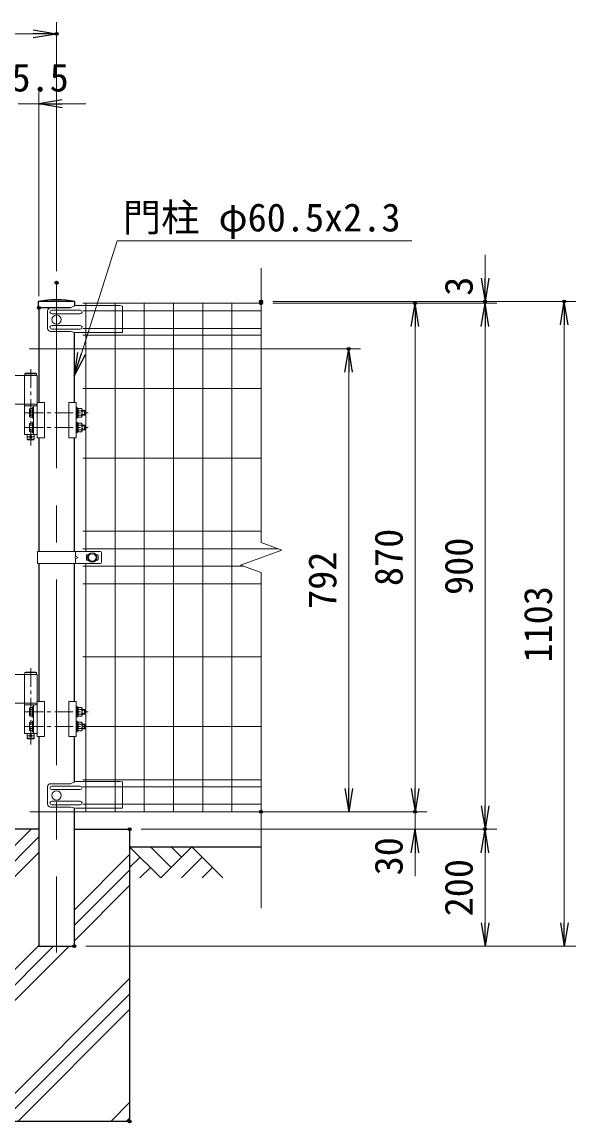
# Model space of a CAD drawing. Units: millimetres, scale not verified. Extents: x -4200 to 4200, y -2970 to 2970.
# Drawn here: x -1668 to -720, y -725 to 1159 of the extents above; entities that cross this region are included whole.
import ezdxf
from ezdxf.enums import TextEntityAlignment as Align

# ---------------------------------------------------------------- set-up
doc = ezdxf.new("R2010")
doc.units = ezdxf.units.MM
doc.header["$LTSCALE"] = 10
doc.header["$PDMODE"] = 32
doc.header["$PDSIZE"] = 5
doc.linetypes.add('USER1', pattern=[50.8, 31.75, -6.35, 6.35, -6.35])
for name, color, linetype, lineweight in [('0-0_D-STR-TXT', 7, 'Continuous', 13), ('0-1_D-DCR-HCH', 7, 'Continuous', 13), ('0-2_D-BMK', 2, 'USER1', 13), ('0-3_D-STR1', 1, 'Continuous', 25), ('0-4_D-STR4', 7, 'Continuous', 25), ('0-5_D-BGD', 7, 'Continuous', 25), ('0-6_D-STR3', 3, 'Continuous', 13), ('0-7_D-STR-DIM', 7, 'Continuous', 13), ('0-9_Defpoints', 6, 'Continuous', 25), ('0-E_D-STR2', 7, 'Continuous', 13)]:
    doc.layers.add(name, color=color, linetype=linetype, lineweight=lineweight)
doc.layers.add('0-8_0', color=7, linetype='Continuous')
doc.styles.add('ＭＳ ゴシック', font='')
doc.styles.get('ＭＳ ゴシック').set_extended_font_data('MS Gothic')

# ---------------------------------------------------------------- blocks, each defined once
blk = doc.blocks.new('_Open')
at = {"layer": '0-8_0'}
blk.add_line((-10, 1.667), (0, 0), dxfattribs=at)
blk.add_lwpolyline([(-10, -1.667), (0, 0), (-10, 0)], dxfattribs=at)
blk = doc.blocks.new('U7')
at = {"layer": '0-2_D-BMK'}
for p, q in [((9504.5, 7870.3), (9504.5, 6565.6)), ((9406.5, 7125), (10488.5, 7125)), ((9406.5, 6875), (10488.5, 6875)), ((9554.5, 6715), (9454.5, 6715)), ((9504.5, 2755.3), (9504.5, 1450.6)), ((9406.5, 2010), (10488.5, 2010)), ((9406.5, 1760), (10488.5, 1760)), ((9554.5, 1600), (9454.5, 1600))]:
    blk.add_line(p, q, dxfattribs=at)
at = {"layer": '0-6_D-STR3'}
for p, q in [((9396, 7765), (8857.4, 7765)), ((9396, 7275), (9396, 7765)), ((9613, 7765), (9396, 7765)), ((9414.5, 7805), (9404.5, 7795)), ((9604.5, 7795), (9404.5, 7795)), ((9404.5, 7765), (9404.5, 7795)), ((9604.5, 7765), (9404.5, 7765)), ((9594.5, 7805), (9414.5, 7805)), ((9594.5, 7805), (9604.5, 7795)), ((9604.5, 7765), (9604.5, 7795)), ((9613, 7765), (9613, 6700)), ((9396, 7275), (8857.4, 7275)), ((9613, 7275), (9396, 7275)), ((9613, 7275), (9396, 7275)), ((9396, 6755), (9396, 7245)), ((9396, 7245), (9613, 7245)), ((9399.5, 7245), (9399.5, 7275)), ((9399.5, 7275), (9609.5, 7275)), ((9609.5, 7245), (9399.5, 7245)), ((9482, 7181.3), (9482, 7068.7)), ((9492.8, 7200), (9537, 7200)), ((9492.8, 7162.6), (9537, 7162.6)), ((9537, 7035), (9537, 7215)), ((9537, 7200), (9537, 7050)), ((9553, 6755), (9553, 7245)), ((9609.5, 7245), (9609.5, 7275)), ((9613, 7300), (9738, 7300)), ((9738, 7300), (9738, 6700)), ((10157.2, 7300), (10157.2, 6700)), ((10282.2, 7300), (10157.2, 7300)), ((10282.2, 7300), (10282.2, 6700)), ((10282.2, 7215), (10298.2, 7215)), ((10282.2, 7035), (10282.2, 7215)), ((10298.2, 7215), (10298.2, 7035)), ((10298.2, 7202), (10298.2, 7048)), ((10318.2, 7200), (10376.2, 7200)), ((10318.2, 7200), (10318.2, 7050)), ((10318.2, 7162.5), (10376.2, 7162.5)), ((10383.2, 7182.8), (10383.2, 7067.3)), ((10383.2, 7165), (10427, 7165)), ((10427, 7165), (10437, 7155)), ((9492.8, 7087.4), (9537, 7087.4)), ((9492.8, 7050), (9537, 7050)), ((9537, 7035), (9553, 7035)), ((10282.2, 7035), (10298.2, 7035)), ((10298.2, 7135.7), (10318.2, 7124.1)), ((10298.2, 7128.8), (10318.2, 7117.2)), ((10298.2, 7048), (10318.2, 7048)), ((10318.2, 7087.5), (10376.2, 7087.5)), ((10318.2, 7050), (10376.2, 7050)), ((10383.2, 7095), (10437, 7095)), ((10383.2, 7085), (10427, 7085)), ((9482, 6931.3), (9482, 6818.7)), ((9492.8, 6950), (9537, 6950)), ((9492.8, 6912.6), (9537, 6912.6)), ((9492.8, 6837.4), (9537, 6837.4)), ((9492.8, 6800), (9537, 6800)), ((9537, 6785), (9537, 6965)), ((9537, 6950), (9537, 6800)), ((9537, 6785), (9553, 6785)), ((10282.2, 6965), (10298.2, 6965)), ((10282.2, 6785), (10282.2, 6965)), ((10282.2, 6785), (10298.2, 6785)), ((10298.2, 6965), (10298.2, 6785)), ((10298.2, 6952), (10298.2, 6798)), ((10298.2, 6885.7), (10318.2, 6874.1)), ((10298.2, 6878.8), (10318.2, 6867.2)), ((10298.2, 6798), (10318.2, 6798)), ((10318.2, 6950), (10376.2, 6950)), ((10318.2, 6950), (10318.2, 6800)), ((10318.2, 6912.5), (10376.2, 6912.5)), ((10318.2, 6837.5), (10376.2, 6837.5)), ((10318.2, 6800), (10376.2, 6800)), ((10383.2, 6932.8), (10383.2, 6817.3)), ((10383.2, 6915), (10427, 6915)), ((10383.2, 6845), (10437, 6845)), ((10383.2, 6835), (10427, 6835)), ((10427, 6915), (10437, 6905)), ((9613, 6755), (9396, 6755)), ((9444.5, 6755), (9444.5, 6675)), ((9444.5, 6675), (9454.5, 6665)), ((9444.5, 6675), (9564.5, 6675)), ((9454.5, 6665), (9554.5, 6665)), ((9554.5, 6665), (9564.5, 6675)), ((9564.5, 6755), (9564.5, 6675)), ((9613, 6700), (9738, 6700)), ((10282.2, 6700), (10157.2, 6700)), ((9396, 2650), (8857.4, 2650)), ((9396, 2160), (9396, 2650)), ((9613, 2650), (9396, 2650)), ((9414.5, 2690), (9404.5, 2680)), ((9604.5, 2680), (9404.5, 2680)), ((9404.5, 2650), (9404.5, 2680)), ((9604.5, 2650), (9404.5, 2650)), ((9594.5, 2690), (9414.5, 2690)), ((9594.5, 2690), (9604.5, 2680)), ((9604.5, 2650), (9604.5, 2680)), ((9613, 2650), (9613, 1585)), ((9396, 2160), (8857.4, 2160)), ((9613, 2160), (9396, 2160)), ((9613, 2160), (9396, 2160)), ((9396, 1640), (9396, 2130)), ((9396, 2130), (9613, 2130)), ((9399.5, 2130), (9399.5, 2160)), ((9399.5, 2160), (9609.5, 2160)), ((9609.5, 2130), (9399.5, 2130)), ((9492.8, 2085), (9537, 2085)), ((9537, 1920), (9537, 2100)), ((9537, 2085), (9537, 1935)), ((9553, 1640), (9553, 2130)), ((9609.5, 2130), (9609.5, 2160)), ((9613, 2185), (9738, 2185)), ((9738, 2185), (9738, 1585)), ((10157.2, 2185), (10157.2, 1585)), ((10282.2, 2185), (10157.2, 2185)), ((10282.2, 2185), (10282.2, 1585)), ((10282.2, 2100), (10298.2, 2100)), ((10282.2, 1920), (10282.2, 2100)), ((10298.2, 2100), (10298.2, 1920)), ((10298.2, 2087), (10298.2, 1933)), ((10318.2, 2085), (10376.2, 2085)), ((10318.2, 2085), (10318.2, 1935)), ((9482, 2066.3), (9482, 1953.7)), ((9492.8, 2047.6), (9537, 2047.6)), ((9492.8, 1972.4), (9537, 1972.4)), ((9492.8, 1935), (9537, 1935)), ((9537, 1920), (9553, 1920)), ((10282.2, 1920), (10298.2, 1920)), ((10298.2, 2020.7), (10318.2, 2009.1)), ((10298.2, 2013.8), (10318.2, 2002.2)), ((10298.2, 1933), (10318.2, 1933)), ((10318.2, 2047.5), (10376.2, 2047.5)), ((10318.2, 1972.5), (10376.2, 1972.5)), ((10318.2, 1935), (10376.2, 1935)), ((10383.2, 2067.8), (10383.2, 1952.3)), ((10383.2, 2050), (10427, 2050)), ((10383.2, 1980), (10437, 1980)), ((10383.2, 1970), (10427, 1970)), ((10427, 2050), (10437, 2040)), ((9482, 1816.3), (9482, 1703.7)), ((9492.8, 1835), (9537, 1835)), ((9492.8, 1797.6), (9537, 1797.6)), ((9492.8, 1722.4), (9537, 1722.4)), ((9537, 1670), (9537, 1850)), ((9537, 1835), (9537, 1685)), ((10282.2, 1850), (10298.2, 1850)), ((10282.2, 1670), (10282.2, 1850)), ((10298.2, 1850), (10298.2, 1670)), ((10298.2, 1837), (10298.2, 1683)), ((10298.2, 1770.7), (10318.2, 1759.1)), ((10298.2, 1763.8), (10318.2, 1752.2)), ((10318.2, 1835), (10376.2, 1835)), ((10318.2, 1835), (10318.2, 1685)), ((10318.2, 1797.5), (10376.2, 1797.5)), ((10318.2, 1722.5), (10376.2, 1722.5)), ((10383.2, 1817.8), (10383.2, 1702.3)), ((10383.2, 1800), (10427, 1800)), ((10383.2, 1730), (10437, 1730)), ((10383.2, 1720), (10427, 1720)), ((10427, 1800), (10437, 1790)), ((9613, 1640), (9396, 1640)), ((9444.5, 1640), (9444.5, 1560)), ((9444.5, 1560), (9454.5, 1550)), ((9444.5, 1560), (9564.5, 1560)), ((9454.5, 1550), (9554.5, 1550)), ((9492.8, 1685), (9537, 1685)), ((9537, 1670), (9553, 1670)), ((9554.5, 1550), (9564.5, 1560)), ((9564.5, 1640), (9564.5, 1560)), ((9613, 1585), (9738, 1585)), ((10282.2, 1585), (10157.2, 1585)), ((10282.2, 1670), (10298.2, 1670)), ((10298.2, 1683), (10318.2, 1683)), ((10318.2, 1685), (10376.2, 1685))]:
    blk.add_line(p, q, dxfattribs=at)
for points in [[(9537, 7215), (9553, 7215), (9553, 7035)], [(10298.2, 7202), (10318.2, 7202), (10318.2, 7048)], [(10427, 7165), (10427, 7085), (10437, 7095)], [(10383.2, 7155), (10437, 7155), (10437, 7095)], [(9537, 6965), (9553, 6965), (9553, 6785)], [(10298.2, 6952), (10318.2, 6952), (10318.2, 6798)], [(10383.2, 6905), (10437, 6905), (10437, 6845)], [(10427, 6915), (10427, 6835), (10437, 6845)], [(9537, 2100), (9553, 2100), (9553, 1920)], [(10298.2, 2087), (10318.2, 2087), (10318.2, 1933)], [(10383.2, 2040), (10437, 2040), (10437, 1980)], [(10427, 2050), (10427, 1970), (10437, 1980)], [(9537, 1850), (9553, 1850), (9553, 1670)], [(10298.2, 1837), (10318.2, 1837), (10318.2, 1683)], [(10383.2, 1790), (10437, 1790), (10437, 1730)], [(10427, 1800), (10427, 1720), (10437, 1730)]]:
    blk.add_lwpolyline(points, dxfattribs=at)
for centre in [(9504.5, 6715), (9504.5, 1600)]:
    blk.add_circle(centre, 20, dxfattribs=at)
for centre, radius, start, end in [((9503.6, 7181.3), 21.6, 120, 240), ((9552.8, 7125), 70.8, 147.93138, 212.06862), ((10354.8, 7181.2), 28.5, 318.83491, 41.16509), ((10279.3, 7125), 104, 338.85295, 21.14705), ((9503.6, 7068.7), 21.6, 120, 240), ((10354.8, 7068.7), 28.5, 318.86505, 41.13495), ((9503.6, 6931.3), 21.6, 120, 240), ((9552.8, 6875), 70.8, 147.93138, 212.06862), ((9503.6, 6818.7), 21.6, 120, 240), ((10354.8, 6931.2), 28.5, 318.83491, 41.16509), ((10279.3, 6875), 104, 338.85295, 21.14705), ((10354.8, 6818.7), 28.5, 318.86505, 41.13495), ((9503.6, 2066.3), 21.6, 120, 240), ((10354.8, 2066.2), 28.5, 318.83491, 41.16509), ((9552.8, 2010), 70.8, 147.93138, 212.06862), ((9503.6, 1953.7), 21.6, 120, 240), ((10279.3, 2010), 104, 338.85295, 21.14705), ((10354.8, 1953.7), 28.5, 318.86505, 41.13495), ((9503.6, 1816.3), 21.6, 120, 240), ((9552.8, 1760), 70.8, 147.93138, 212.06862), ((9503.6, 1703.7), 21.6, 120, 240), ((10354.8, 1816.2), 28.5, 318.83491, 41.16509), ((10279.3, 1760), 104, 338.85295, 21.14705), ((10354.8, 1703.7), 28.5, 318.86505, 41.13495)]:
    blk.add_arc(centre, radius, start, end, dxfattribs=at)

msp = doc.modelspace()

# ---------------------------------------------------------------- linework, layer by layer
at = {"layer": '0-0_D-STR-TXT'}
msp.add_lwpolyline([(-1000.81, 784.34), (-1505.42, 784.34), (-1566.57, 591.62)], dxfattribs=at)
at = {"layer": '0-1_D-DCR-HCH'}
for p, q in [((-1733.92, -303.55), (-1652.68, -222.32)), ((-1733.92, -330.07), (-1639.17, -235.32)), ((-1733.92, -356.59), (-1639.17, -261.84)), ((-1430.71, -305.53), (-1483.92, -252.32)), ((-1412.97, -287.79), (-1448.44, -252.32)), ((-1377.49, -252.32), (-1430.71, -305.53)), ((-1395.14, -270.15), (-1412.97, -252.32)), ((-1377.49, -252.32), (-1324.28, -305.53)), ((-1578.67, -360.44), (-1483.92, -265.69)), ((-1466.18, -270.05), (-1483.92, -287.71)), ((-1359.76, -270.05), (-1395.39, -305.53)), ((-1578.67, -386.95), (-1483.92, -292.2)), ((-1448.44, -287.79), (-1466.26, -305.53)), ((-1342.02, -287.79), (-1359.84, -305.53)), ((-1578.67, -413.47), (-1483.92, -318.72)), ((-1733.92, -515.69), (-1639.17, -420.94)), ((-1733.92, -568.72), (-1587.51, -422.32)), ((-1733.92, -542.2), (-1614.03, -422.32)), ((-1728.41, -722.32), (-1483.92, -477.82)), ((-1701.9, -722.32), (-1483.92, -504.34)), ((-1675.38, -722.32), (-1483.92, -530.85)), ((-1516.28, -722.32), (-1483.92, -689.95)), ((-1489.76, -722.32), (-1483.92, -716.47))]:
    msp.add_line(p, q, dxfattribs=at)
at = {"layer": '0-2_D-BMK'}
msp.add_line((-1608.92, 712.92), (-1608.92, -432.89), dxfattribs=at)
at = {"layer": '0-3_D-STR1'}
for p, q in [((-1577.47, 680.68), (-1640.37, 680.68)), ((-1640.37, 680.68), (-1640.37, 669.68)), ((-1577.47, 680.68), (-1640.37, 680.68)), ((-1640.37, 680.68), (-1640.37, 669.68)), ((-1577.47, 673.35), (-1577.47, 680.68)), ((-1577.47, 673.35), (-1577.47, 680.68)), ((-1584.93, 669.68), (-1640.37, 669.68)), ((-1584.93, 669.68), (-1640.37, 669.68)), ((-1639.17, 669.68), (-1639.17, 507.68)), ((-1578.67, 628.3), (-1578.67, 507.68)), ((-1639.17, 447.68), (-1639.17, 253.18)), ((-1578.67, 447.69), (-1578.67, 253.18)), ((-1639.17, 232.18), (-1639.17, -3.82)), ((-1578.67, 232.18), (-1578.67, -3.82)), ((-1639.17, -63.82), (-1639.17, -422.32)), ((-1578.67, -63.81), (-1578.67, -141.24)), ((-1578.67, -185.7), (-1578.67, -422.32)), ((-1639.17, -422.32), (-1578.67, -422.32))]:
    msp.add_line(p, q, dxfattribs=at)
msp.add_arc((-1608.92, 521.25), 162.5, 78.84081, 101.15919, dxfattribs=at)
msp.add_arc((-1608.92, 521.25), 162.5, 78.84081, 101.15919, dxfattribs=at)
at = {"layer": '0-4_D-STR4'}
for p, q in [((-1639.17, -222.32), (-1733.92, -222.32)), ((-1578.67, -222.32), (-1483.92, -222.32)), ((-1483.92, -222.32), (-1483.92, -722.32)), ((-1483.92, -722.32), (-1733.92, -722.32))]:
    msp.add_line(p, q, dxfattribs=at)
at = {"layer": '0-5_D-BGD'}
msp.add_line((-1483.92, -252.32), (-1258.92, -252.32), dxfattribs=at)
at = {"layer": '0-6_D-STR3'}
for p, q in [((-1624.4, 664.68), (-1624.4, 634.68)), ((-1584.93, 669.68), (-1619.4, 669.68)), ((-1568.33, 665.68), (-1617.33, 665.68)), ((-1568.33, 659.68), (-1617.33, 659.68)), ((-1576.79, 673.68), (-1584.93, 669.68)), ((-1500.92, 673.68), (-1576.79, 673.68)), ((-1500.92, 673.68), (-1495.92, 672.68)), ((-1495.92, 672.68), (-1495.92, 628.87)), ((-1584.93, 629.68), (-1619.4, 629.68)), ((-1568.33, 639.68), (-1617.33, 639.68)), ((-1568.33, 633.68), (-1617.33, 633.68)), ((-1584.93, 629.68), (-1576.71, 627.87)), ((-1576.71, 627.87), (-1496.92, 627.87)), ((-1641.47, 253.18), (-1533.92, 253.18)), ((-1641.47, 253.18), (-1641.47, 232.18)), ((-1576.76, 253.18), (-1576.76, 245.18)), ((-1557.92, 246.18), (-1557.92, 239.18)), ((-1556.92, 247.18), (-1554.53, 247.18)), ((-1541.3, 247.18), (-1538.92, 247.18)), ((-1537.92, 246.18), (-1537.92, 239.18)), ((-1531.92, 251.18), (-1531.92, 234.18)), ((-1641.47, 232.18), (-1533.92, 232.18)), ((-1576.76, 240.18), (-1576.76, 232.18)), ((-1556.92, 238.18), (-1554.53, 238.18)), ((-1541.3, 238.18), (-1538.92, 238.18)), ((-1624.4, -149.32), (-1624.4, -179.32)), ((-1584.93, -144.32), (-1619.4, -144.32)), ((-1568.33, -148.32), (-1617.33, -148.32)), ((-1576.79, -140.32), (-1584.93, -144.32)), ((-1500.92, -140.32), (-1576.79, -140.32)), ((-1500.92, -140.32), (-1495.92, -141.32)), ((-1495.92, -141.32), (-1495.92, -185.13)), ((-1568.33, -154.32), (-1617.33, -154.32)), ((-1584.93, -184.32), (-1619.4, -184.32)), ((-1568.33, -174.32), (-1617.33, -174.32)), ((-1568.33, -180.32), (-1617.33, -180.32)), ((-1584.93, -184.32), (-1576.71, -186.13)), ((-1576.71, -186.13), (-1496.92, -186.13))]:
    msp.add_line(p, q, dxfattribs=at)
msp.add_lwpolyline([(-1572.18, 242.68), (-1576.76, 245.18), (-1577.74, 242.68), (-1576.76, 240.18)], close=True, dxfattribs=at)
for centre, radius in [((-1608.92, 649.68), 8), ((-1547.92, 242.68), 8), ((-1547.92, 242.68), 6.5), ((-1608.92, -164.32), 8)]:
    msp.add_circle(centre, radius, dxfattribs=at)
for centre, radius, start, end in [((-1619.4, 664.68), 5, 90, 180), ((-1617.33, 662.68), 3, 90, 270), ((-1568.33, 662.68), 3, 270, 90), ((-1619.4, 634.68), 5, 180, 270), ((-1617.33, 636.68), 3, 90, 270), ((-1568.33, 636.68), 3, 270, 90), ((-1496.92, 628.87), 1, 270, 0), ((-1556.92, 246.18), 1, 90, 180), ((-1538.92, 246.18), 1, 0, 90), ((-1533.92, 251.18), 2, 0, 90), ((-1556.92, 239.18), 1, 180, 270), ((-1538.92, 239.18), 1, 270, 0), ((-1533.92, 234.18), 2, 270, 0), ((-1619.4, -149.32), 5, 90, 180), ((-1617.33, -151.32), 3, 90, 270), ((-1568.33, -151.32), 3, 270, 90), ((-1619.4, -179.32), 5, 180, 270), ((-1617.33, -177.32), 3, 90, 270), ((-1568.33, -177.32), 3, 270, 90), ((-1496.92, -185.13), 1, 270, 0)]:
    msp.add_arc(centre, radius, start, end, dxfattribs=at)
at = {"layer": '0-7_D-STR-DIM'}
for p, q in [((-1608.92, 732.92), (-1608.92, 1158.93)), ((-2603.92, 1138.93), (-1648.92, 1138.93)), ((-1639.17, 689.68), (-1639.17, 1038.93)), ((-1639.17, 1018.93), (-1674.67, 1018.93)), ((-1599.17, 1018.93), (-1559.17, 1018.93)), ((-875.66, 720.68), (-875.66, 760.68)), ((-1238.92, 680.68), (-855.66, 680.68)), ((-1238.92, 680.68), (-720.04, 680.68)), ((-875.66, 677.68), (-875.66, 680.68)), ((-1238.92, 677.68), (-975.55, 677.68)), ((-1238.92, 677.68), (-855.66, 677.68)), ((-1238.92, 677.68), (-855.66, 677.68)), ((-740.04, -382.32), (-740.04, 640.68)), ((-995.55, -152.32), (-995.55, 637.68)), ((-875.66, 637.68), (-875.66, -182.32)), ((-875.66, 637.68), (-875.66, 597.68)), ((-1655.7, 599.68), (-1088.92, 599.68)), ((-1108.92, -152.32), (-1108.92, 559.68)), ((-995.55, -152.32), (-995.55, -112.32)), ((-1654.67, -192.32), (-1088.92, -192.32)), ((-1238.92, -192.32), (-975.55, -192.32)), ((-1238.92, -192.32), (-975.55, -192.32)), ((-995.55, -222.32), (-995.55, -192.32)), ((-1463.92, -222.32), (-975.55, -222.32)), ((-1463.92, -222.32), (-855.66, -222.32)), ((-1463.92, -222.32), (-855.66, -222.32)), ((-995.55, -262.32), (-995.55, -302.32)), ((-875.66, -382.32), (-875.66, -262.32)), ((-1558.67, -422.32), (-720.04, -422.32)), ((-1558.67, -422.32), (-855.66, -422.32))]:
    msp.add_line(p, q, dxfattribs=at)
at = {"layer": '0-9_Defpoints'}
for p in [(-1608.92, 1138.93), (-1608.92, 712.92), (-1258.92, 680.68), (-1258.92, 677.68), (-995.55, 677.68), (-875.66, 680.68), (-740.04, 680.68), (-1639.17, 669.68), (-1108.92, 599.68), (-1258.92, -192.32), (-995.55, -192.32), (-1483.92, -222.32), (-875.66, -222.32), (-875.66, -222.32), (-1578.67, -422.32), (-1483.92, -722.32)]:
    msp.add_point(p, dxfattribs=at)
at = {"layer": '0-E_D-STR2'}
for p, q in [((-1258.92, 677.68), (-1563.92, 677.68)), ((-1258.92, 664.58), (-1563.92, 664.58)), ((-1558.92, 677.68), (-1558.92, 253.18)), ((-1508.92, 677.68), (-1508.92, -192.32)), ((-1458.92, 677.68), (-1458.92, -192.32)), ((-1408.92, 677.68), (-1408.92, -192.32)), ((-1358.92, 677.68), (-1358.92, -192.32)), ((-1308.92, 677.68), (-1308.92, -192.32)), ((-1258.92, 634.78), (-1563.92, 634.78)), ((-1258.92, 622.93), (-1563.92, 622.93)), ((-1258.92, 531.68), (-1563.92, 531.68)), ((-1258.92, 412.68), (-1563.92, 412.68)), ((-1258.92, 287.68), (-1563.92, 287.68)), ((-1229.65, 257.68), (-1563.92, 257.68)), ((-1288.18, 227.68), (-1563.92, 227.68)), ((-1558.92, 232.18), (-1558.92, -192.32)), ((-1258.92, 197.68), (-1563.92, 197.68)), ((-1258.92, 72.68), (-1563.92, 72.68)), ((-1258.92, -46.32), (-1563.92, -46.32)), ((-1258.92, -137.56), (-1563.92, -137.56)), ((-1258.92, -149.42), (-1563.92, -149.42)), ((-1258.92, -179.22), (-1563.92, -179.22)), ((-1258.92, -192.32), (-1563.92, -192.32))]:
    msp.add_line(p, q, dxfattribs=at)
msp.add_lwpolyline([(-1258.92, -357.32), (-1258.92, 217.03), (-1294.16, 229.86), (-1223.68, 255.51), (-1258.92, 268.34), (-1258.92, 737.68)], dxfattribs=at)

# ---------------------------------------------------------------- block references
at = {"layer": '0-0_D-STR-TXT', "xscale": 4, "yscale": 4, "rotation": 252.39487}
msp.add_blockref('_Open', (-1578.67, 553.49), dxfattribs=at)
at = {"layer": '0-7_D-STR-DIM'}
for name, p, xscale, yscale in [('_Open', (-1608.92, 1138.93), 4, 4), ('U7', (-2603.67, -222.32), 0.1, 0.1)]:
    msp.add_blockref(name, p, dxfattribs=dict(at, xscale=xscale, yscale=yscale))
at = {"layer": '0-7_D-STR-DIM', "xscale": 4, "yscale": 4}
for p, rotation in [((-1639.17, 1018.93), 180), ((-875.66, 680.68), 270), ((-740.04, 680.68), 90), ((-995.55, 677.68), 90), ((-875.66, 677.68), 90), ((-875.66, 677.68), 90), ((-1108.92, 599.68), 90), ((-1108.92, -192.32), 270), ((-995.55, -192.32), 270), ((-995.55, -192.32), 270), ((-875.66, -222.32), 270), ((-995.55, -222.32), 90), ((-875.66, -222.32), 90), ((-875.66, -422.32), 270), ((-740.04, -422.32), 270)]:
    msp.add_blockref('_Open', p, dxfattribs=dict(at, rotation=rotation))

# ---------------------------------------------------------------- texts
at = {"layer": '0-0_D-STR-TXT', "style": 'ＭＳ ゴシック'}
msp.add_text('門柱 φ60.5x2.3', height=48.09, dxfattribs=at).set_placement((-1495.64, 786.16), align=Align.BOTTOM_LEFT)
at = {"layer": '0-7_D-STR-DIM', "style": 'ＭＳ ゴシック'}
msp.add_text('35.5', height=48.09, dxfattribs=at).set_placement((-1718.89, 1025.67), align=Align.BOTTOM_LEFT)
for s, p in [('3', (-882.41, 690.5)), ('870', (-1002.3, 193.81)), ('900', (-882.41, 178.56)), ('792', (-1115.66, 154.71)), ('1103', (-746.79, 62.93)), ('30', (-1002.3, -301.19)), ('200', (-882.41, -371.32))]:
    msp.add_text(s, height=48.09, rotation=90, dxfattribs=at).set_placement(p, align=Align.BOTTOM_LEFT)

doc.saveas('drawing.dxf')
